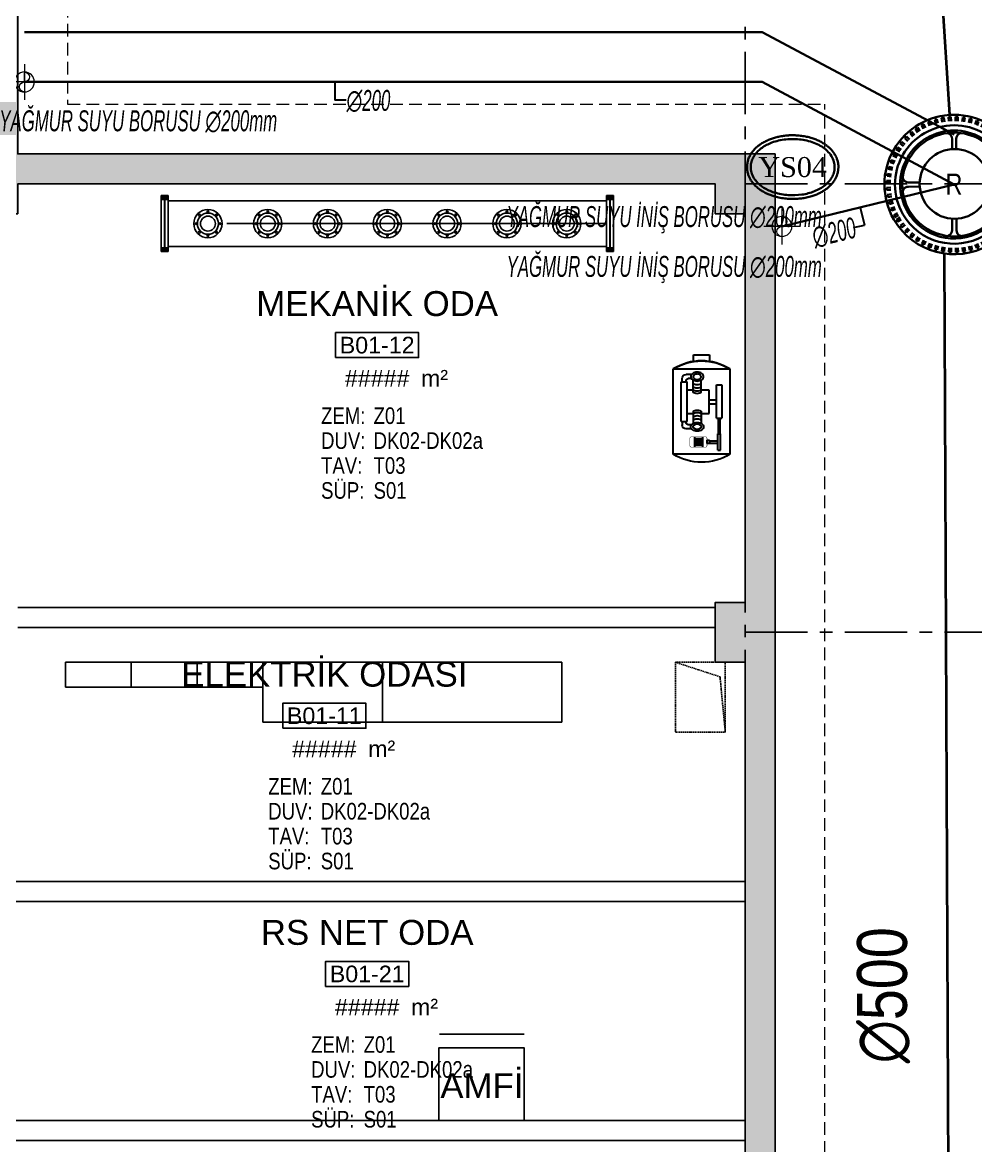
# Model space of a CAD drawing. Header units: millimetres. Extents: x -379292 to 1221486, y 92049 to 447512.
# Drawn here: x 187296 to 196859, y 235469 to 246739 of the extents above; entities that cross this region are included whole.
import ezdxf
from ezdxf.enums import TextEntityAlignment as Align
from ezdxf.lldxf.tags import DXFTag

# ---------------------------------------------------------------- set-up
doc = ezdxf.new("R2010")
doc.units = ezdxf.units.MM
for name, pattern in [('CENTER', [2, 1.25, -0.25, 0.25, -0.25]), ('DASHDOT', [25.4, 12.7, -6.35, 0, -6.35]), ('HIDDEN', [9.525, 6.35, -3.175])]:
    doc.linetypes.add(name, pattern=pattern)
for name, color, linetype, lineweight in [('-M-FIRE EQUIPMENT', 7, 'Continuous', 30), ('-M-YNGN-KOLLEKTÖR', 7, 'Continuous', 25), ('0-KRCN-SHT YAĞMURSUYUBORUSU-100', 3, 'PISSU_LINE50', 35), ('0-KRCN-SHT-KOLADI-YAZIYAĞMURSUYU', 4, 'Continuous', 35), ('0-KRCN-SHT-PİSSU-BORU', 220, 'PISSU_LINE50', 40), ('0-KRCN-SHT-ROGAR', 151, 'Continuous', 35), ('0-KRCN-SHT-YAZI-ÇAP-PİSSU', 41, 'Continuous', 30), ('06_FORMWORK HIDDEN', 252, 'HIDDEN2', 0), ('XREF$0$05_RAIN PIPE', 3, 'Continuous', 9)]:
    doc.layers.add(name, color=color, linetype=linetype, lineweight=lineweight)
for name, color, linetype in [('-M-PIPE EQUIPMENT', 14, 'Continuous'), ('05_AXIS', 211, 'CENTER'), ('05_HATCH CONCRETE', 141, 'Continuous'), ('05_HATCH SOLID-1', 252, 'Continuous'), ('05_HATCH SOLID-2', 253, 'Continuous'), ('05_HOLE MC', 150, 'Continuous'), ('05_MATERIAL TEXT', 112, 'Continuous'), ('05_ROOM M2', 161, 'Continuous'), ('05_ROOM NAME', 153, 'Continuous'), ('05_ROOM NUMBER', 152, 'Continuous'), ('05_WALL', 3, 'Continuous'), ('08_LIGHTING LINE', 4, 'Continuous'), ('08_PANEL', 4, 'Continuous'), ('08_POWER SYSTEM', 4, 'Continuous'), ('08_TEXT-2.5', 3, 'Continuous'), ('flans015', 14, 'Continuous')]:
    doc.layers.add(name, color=color, linetype=linetype)
doc.styles.add('DIM', font='arial.ttf')
doc.styles.add('MUF', font='isocpeur.ttf')
doc.styles.add('TROMANT', font='arial.ttf', dxfattribs={"width": 0.8})
doc.styles.add('YAZI', font='times.ttf')
doc.styles.add('YAZI-2', font='arial.ttf', dxfattribs={"height": 2})
doc.styles.add('YAZI-2.5', font='arial.ttf', dxfattribs={"height": 2.5})
doc.styles.add('YAZI-3', font='arial.ttf', dxfattribs={"height": 3})
doc.styles.add('ÇAP-2', font='ARIALNBI.TTF')
tags = doc.linetypes.add('HIDDEN2', pattern=[0.1875, 0.125, -0.0625]).pattern_tags.tags
tags[6:7] = [DXFTag(74, 4), DXFTag(75, 0), DXFTag(340, '0'), DXFTag(46, 0.0), DXFTag(50, 0.0), DXFTag(44, 0.0), DXFTag(45, 0.0)]
tags[4:5] = [DXFTag(74, 4), DXFTag(75, 0), DXFTag(340, '0'), DXFTag(46, 0.0), DXFTag(50, 0.0), DXFTag(44, 0.0), DXFTag(45, 0.0)]
doc.linetypes.add('PISSU_LINE50', pattern='A,50,-10,["C",MUF,S=10,R=0,X=1,Y=-5],0', length=60)

# ---------------------------------------------------------------- blocks, each defined once
blk = doc.blocks.new('202_Aks')
at = {"layer": '05_AXIS', "ltscale": 500}
for p, q in [((137900, -182300), (137900, 5000)), ((137900, -33000), (142900, -33000)), ((137900, -37500), (142900, -37500))]:
    blk.add_line(p, q, dxfattribs=at)
blk = doc.blocks.new('başlık')
at = {"layer": '05_MATERIAL TEXT', "style": 'DIM', "width": 0.8}
for s, p in [('ZEM:', (0, 50)), ('DUV:', (0, -100)), ('TAV:', (0, -250)), ('SÜP:', (0, -400))]:
    blk.add_text(s, height=100, dxfattribs=at).set_placement(p, align=Align.MIDDLE_LEFT)
blk = doc.blocks.new('MAHAL')
at = {"layer": '05_ROOM NUMBER'}
blk.add_lwpolyline([(-5.46, -10.75), (4.54, -10.75), (4.54, -7.75), (-5.46, -7.75)], close=True, dxfattribs=at)
at = {"layer": '05_HATCH SOLID-1', "xscale": 0.02, "yscale": 0.02, "zscale": 0.02}
blk.add_blockref('başlık', (-7.21, -18.75), dxfattribs=at)
at = {"layer": '05_MATERIAL TEXT', "style": 'DIM', "width": 0.8}
for tag, p in [('ZEMİN', (-0.89, -17.75)), ('DUVAR', (-0.89, -20.75)), ('TAVAN', (-0.89, -23.75)), ('SÜPÜRGELİK', (-0.89, -26.75))]:
    blk.add_attdef(tag, text='', height=2, dxfattribs=at).set_placement(p, align=Align.MIDDLE_LEFT)
at = {"layer": '05_ROOM M2', "insert": (6.45, -13.24), "char_height": 2, "attachment_point": 5, "style": 'YAZI-2'}
blk.add_mtext_dynamic_manual_height_columns('m²', width=6.9387, gutter_width=625, heights=[0], dxfattribs=at)
at = {"layer": '05_ROOM M2', "style": 'YAZI-2'}
blk.add_attdef('MAHALM2', text='', height=2, dxfattribs=at).set_placement((-0.46, -13.25), align=Align.MIDDLE_CENTER)
at = {"layer": '05_ROOM NAME', "style": 'YAZI-3'}
for tag, p in [('INGMAHALADI', (-0.46, 0.75)), ('TURMAHALADI', (-0.46, -4.25))]:
    blk.add_attdef(tag, text='', height=3, dxfattribs=at).set_placement(p, align=Align.MIDDLE_CENTER)
at = {"layer": '05_ROOM NUMBER', "style": 'YAZI-2'}
blk.add_attdef('MAHALNO', text='', height=2, dxfattribs=at).set_placement((-0.46, -9.25), align=Align.MIDDLE_CENTER)
blk = doc.blocks.new('A$C44F8638E')
at = {"color": 0, "linetype": 'ByBlock'}
for p, q in [((2.2, 99.8), (-14.5, 99.8)), ((-14.5, 99.8), (-14.5, 93)), ((2.2, 93), (2.2, 99.8)), ((23, 85.3), (-35.4, 85.3)), ((-35.4, 85.3), (-35.4, -2.7)), ((23, -2.7), (23, 85.3)), ((-35.4, -2.7), (23, -2.7))]:
    blk.add_line(p, q, dxfattribs=at)
at = {"color": 14, "linetype": 'ByBlock'}
for p, q in [((-5.9, 61.1), (-5.9, 73.8)), ((2.5, 61.1), (2.5, 73.8)), ((4.1, 79.5), (9.8, 79.5)), ((4.1, 75.3), (7.7, 75.3)), ((8.7, 31.2), (8.7, 72.1)), ((15, 72.1), (8.7, 72.1)), ((9.8, 72.1), (9.8, 73.2)), ((13.9, 72.1), (13.9, 75.3)), ((15, 31.2), (15, 72.1)), ((-27, 68.8), (-27, 34.4)), ((-21.7, 68.8), (-27, 68.8)), ((-21.7, 34.4), (-21.7, 68.8)), ((-13.9, 63.5), (-5.9, 63.5)), ((-13.9, 39.4), (-13.9, 63.5)), ((2.5, 63.5), (8.7, 63.5)), ((-13.9, 53.5), (-21.7, 53.5)), ((-13.9, 49.4), (-21.7, 49.4)), ((-5.9, 39.4), (-13.9, 39.4)), ((-5.9, 41.8), (-5.9, 29.1)), ((2.5, 41.8), (2.5, 29.1)), ((8.7, 39.4), (2.5, 39.4)), ((-21.7, 34.4), (-27, 34.4)), ((-25.2, 18.3), (-25.2, 34.4)), ((-23.5, 18.3), (-23.5, 34.4)), ((4.1, 27.6), (7.7, 27.6)), ((4.1, 23.4), (9.8, 23.4)), ((15, 31.2), (8.7, 31.2)), ((9.8, 29.7), (9.8, 31.2)), ((13.9, 30.8), (13.9, 27.6)), ((-25.6, 1.4), (-25.6, 18.3)), ((-23.1, 18.3), (-25.6, 18.3)), ((-23.1, 1.4), (-23.1, 18.3)), ((-7.2, 15.3), (-7.2, 4.5)), ((-6, 13.1), (0.2, 13.1)), ((1.3, 15.2), (1.3, 4.6)), ((-23.1, 1.4), (-25.6, 1.4)), ((-14.3, 10.9), (-23.1, 10.9)), ((-14.3, 8.8), (-23.1, 8.8)), ((-14.3, 11.6), (-14.3, 8.2)), ((-11.9, 11.6), (-14.3, 11.6)), ((-14.3, 8.2), (-11.9, 8.2)), ((-11.9, 8.2), (-11.9, 11.6)), ((-7.2, 11.5), (1.3, 11.5)), ((1.3, 8.1), (-7.2, 8.1)), ((-6, 9.8), (0.2, 9.8)), ((-6, 6.4), (0.2, 6.4))]:
    blk.add_line(p, q, dxfattribs=at)
at = {"color": 0, "linetype": 'ByBlock'}
for points in [[(-35.4, 85.3, -0.285714), (23, 85.3)], [(-35.4, -2.7, 0.285714), (23, -2.7)]]:
    blk.add_lwpolyline(points, format="xyb", dxfattribs=at)
at = {"color": 14, "linetype": 'ByBlock'}
for points in [[(-1.7, 82, -0.070165), (0.9, 81.6, -0.081929), (3, 80.6, -0.106899), (4.4, 79, -0.135223), (4.9, 77.4, -0.135223), (4.4, 75.7, -0.106899), (3, 74.1, -0.081929), (0.9, 73.2, -0.070165), (-1.7, 72.8, -0.070165), (-4.3, 73.2, -0.081929), (-6.4, 74.1, -0.106899), (-7.9, 75.7, -0.135223), (-8.3, 77.4, -0.135223), (-7.9, 79, -0.106899), (-6.4, 80.6, -0.081929), (-4.3, 81.6, -0.070165)], [(-1.6, 80.1, -0.070165), (0, 79.8, -0.081929), (1.3, 79.2, -0.106899), (2.2, 78.2, -0.135223), (2.5, 77.2, -0.135223), (2.2, 76.2, -0.106899), (1.3, 75.2, -0.081929), (0, 74.6, -0.070165), (-1.6, 74.4, -0.070165), (-3.3, 74.6, -0.081929), (-4.5, 75.2, -0.106899), (-5.5, 76.2, -0.135223), (-5.7, 77.2, -0.135223), (-5.5, 78.2, -0.106899), (-4.5, 79.2, -0.081929), (-3.3, 79.8, -0.070165)], [(-1.7, 20.9, 0.070165), (0.9, 21.3, 0.081929), (3, 22.3, 0.106899), (4.4, 23.8, 0.135223), (4.9, 25.5, 0.135223), (4.4, 27.2, 0.106899), (3, 28.7, 0.081929), (0.9, 29.7, 0.070165), (-1.7, 30.1, 0.070165), (-4.3, 29.7, 0.081929), (-6.4, 28.7, 0.106899), (-7.9, 27.2, 0.135223), (-8.3, 25.5, 0.135223), (-7.9, 23.8, 0.106899), (-6.4, 22.3, 0.081929), (-4.3, 21.3, 0.070165)], [(-1.6, 22.8, 0.070165), (0, 23, 0.081929), (1.3, 23.7, 0.106899), (2.2, 24.6, 0.135223), (2.5, 25.7, 0.135223), (2.2, 26.7, 0.106899), (1.3, 27.7, 0.081929), (0, 28.3, 0.070165), (-1.6, 28.5, 0.070165), (-3.3, 28.3, 0.081929), (-4.5, 27.7, 0.106899), (-5.5, 26.7, 0.135223), (-5.7, 25.7, 0.135223), (-5.5, 24.6, 0.106899), (-4.5, 23.7, 0.081929), (-3.3, 23, 0.070165)]]:
    blk.add_lwpolyline(points, format="xyb", close=True, dxfattribs=at)
for points in [[(2.5, 70.1, -0.060594), (0.9, 69.5, -0.070165), (-1.7, 69.1, -0.070165), (-4.3, 69.5, -0.060594), (-5.9, 70.1)], [(2.5, 66.8, -0.060594), (0.9, 66.2, -0.070165), (-1.7, 65.8, -0.070165), (-4.3, 66.2, -0.060594), (-5.9, 66.8)], [(2.5, 63.6, -0.060594), (0.9, 63, -0.070165), (-1.7, 62.6, -0.070165), (-4.3, 63, -0.060594), (-5.9, 63.6)], [(2.5, 61.2, -0.060594), (0.9, 60.5, -0.070165), (-1.7, 60.1, -0.070165), (-4.3, 60.5, -0.060594), (-5.9, 61.2)], [(2.5, 41.7, 0.060594), (0.9, 42.4, 0.070165), (-1.7, 42.8, 0.070165), (-4.3, 42.4, 0.060594), (-5.9, 41.7)], [(2.5, 39.3, 0.060594), (0.9, 39.9, 0.070165), (-1.7, 40.3, 0.070165), (-4.3, 39.9, 0.060594), (-5.9, 39.3)], [(2.5, 36, 0.060594), (0.9, 36.7, 0.070165), (-1.7, 37.1, 0.070165), (-4.3, 36.7, 0.060594), (-5.9, 36)], [(2.5, 32.7, 0.060594), (0.9, 33.4, 0.070165), (-1.7, 33.8, 0.070165), (-4.3, 33.4, 0.060594), (-5.9, 32.7)]]:
    blk.add_lwpolyline(points, format="xyb", dxfattribs=at)
at = {"color": 14, "linetype": 'ByBlock', "const_width": 0.446}
blk.add_lwpolyline([(4.2, 15.2), (-10.1, 15.2, 0.414214), (-11.8, 13.4), (-11.8, 6.3, 0.414214), (-10.1, 4.5), (4.2, 4.5, 0.414214), (6, 6.3), (6, 13.4, 0.414214)], format="xyb", close=True, dxfattribs=at)
at = {"color": 0, "linetype": 'ByBlock'}
blk.add_arc((-6.2, 38.4), 55.2, 58.1092, 121.8908, dxfattribs=at)
at = {"color": 14, "linetype": 'ByBlock'}
for centre, radius, start, end in [((7.7, 73.2), 2.08, 0, 90), ((9.8, 75.3), 4.17, 0, 90), ((7.7, 29.7), 2.08, 270, 0), ((9.8, 27.6), 4.17, 270, 0)]:
    blk.add_arc(centre, radius, start, end, dxfattribs=at)
blk = doc.blocks.new('FU150')
at = {"color": 0, "linetype": 'ByBlock'}
for centre, radius in [((0, 0), 142), ((0, 120), 9), ((-120, 0), 9), ((0, 0), 106), ((-85, 85), 9), ((0, 0), 75), ((85, 85), 9), ((120, 0), 9), ((-85, -85), 9), ((0, -120), 9), ((85, -85), 9)]:
    blk.add_circle(centre, radius, dxfattribs=at)
blk = doc.blocks.new('FY300')
at = {"color": 0, "linetype": 'ByBlock'}
for p, q in [((-281, 32), (281, 32)), ((-281, 0), (-281, 32)), ((-281, 0), (281, 0)), ((-269, 32), (-269, 0)), ((-256, 36), (-256, -4)), ((-243, 32), (-243, 0)), ((-236, 34), (-238, 32)), ((-236, 34), (236, 34)), ((236, 34), (238, 32)), ((243, 32), (243, 0)), ((256, 36), (256, -4)), ((269, 32), (269, 0)), ((281, 0), (281, 32))]:
    blk.add_line(p, q, dxfattribs=at)
blk = doc.blocks.new('A$C68E50811')
at = {"layer": '-M-PIPE EQUIPMENT', "color": 7, "ltscale": 0.5}
for p, q in [((0.3, -23.2), (0.3, 416.8)), ((45.9, -23.2), (45.9, 416.8))]:
    blk.add_line(p, q, dxfattribs=at)
at = {"layer": '-M-PIPE EQUIPMENT', "color": 14, "linetype": 'DASHDOT', "ltscale": 30}
blk.add_line((23.1, -23.2), (23.1, 416.8), dxfattribs=at)
at = {"layer": '-M-PIPE EQUIPMENT', "ltscale": 0.2, "xscale": -0.1000000000003638, "yscale": 0.1000000000003638, "zscale": 0.1000000000003638}
for p, rotation in [((23.1, 423.6), 180), ((23.1, -23.2), 179.9999999999999)]:
    blk.add_blockref('FY300', p, dxfattribs=dict(at, rotation=rotation))
at = {"layer": '-M-PIPE EQUIPMENT', "ltscale": 0.2, "xscale": 0.1000000000003638, "yscale": 0.1000000000003638, "zscale": 0.1000000000003638}
for p in [(23.1, 416.8), (23.1, -30)]:
    blk.add_blockref('FY300', p, dxfattribs=at)
at = {"layer": 'flans015', "ltscale": 0.2, "xscale": 0.1, "yscale": 0.1, "zscale": 0.1}
for p in [(23.1, 376.8), (23.1, 316.8), (23.1, 256.8), (23.1, 196.8), (23.1, 136.8), (23.1, 76.8), (23.1, 16.8)]:
    blk.add_blockref('FU150', p, dxfattribs=at)
blk = doc.blocks.new('A$C1ee08a0c')
at = {"layer": '08_LIGHTING LINE'}
blk.add_lwpolyline([(-277.3, -670), (-191.9, -670), (-191.9, -596.8), (-277.3, -596.8)], close=True, dxfattribs=at)
at = {"layer": '08_PANEL'}
blk.add_line((-191.9, -583.4), (-276.9, -583.4), dxfattribs=at)
at = {"layer": '08_TEXT-2.5', "style": 'YAZI-2.5'}
blk.add_text('AMFİ', height=25, dxfattribs=at).set_placement((-234.2, -634.9), align=Align.MIDDLE_CENTER)
blk = doc.blocks.new('OtoParkBodrumKatMimari')
at = {"layer": '05_HATCH CONCRETE'}
h = blk.add_hatch(dxfattribs=at)
h.set_pattern_fill('ANSI33', color=8, scale=15, angle=180, style=0)
h.set_pattern_definition([(225, (905000, -3e-07), (67.351921, -67.351921), []), (225, (904932.65, -3e-07), (67.351921, -67.351921), [47.625, -23.8125])])
h.paths.add_polyline_path([(96200, 177300), (96200, 177000), (96800, 177000), (96800, 177300), (104600, 177300), (104600, 177000), (105200, 177000), (105200, 177300), (113000, 177300), (113000, 177000), (113600, 177000), (113600, 177300), (121400, 177300), (121400, 177000), (122000, 177000), (122000, 177300), (127400, 177300), (127400, 177000), (128000, 177000), (128000, 177300), (135000, 177300), (135000, 177000), (135300, 177000), (135300, 172100), (135000, 172100), (135000, 171500), (135300, 171500), (135300, 164100), (135000, 164100), (135000, 163500), (135300, 163500), (135300, 156100), (135000, 156100), (135000, 155500), (135300, 155500), (135300, 148100), (135000, 148100), (135000, 147500), (135300, 147500), (135300, 144600), (135000, 144600), (135000, 144000), (135600, 144000), (135600, 144300), (142600, 144300), (142600, 144000), (142900, 144000), (142900, 140100), (142600, 140100), (142600, 139500), (142900, 139500), (142900, 132100), (142600, 132100), (142600, 131500), (142900, 131500), (142900, 127950), (142600, 127950), (142600, 127350), (142900, 127350), (142900, 124300), (142600, 124300), (142600, 123300), (142900, 123300), (142900, 113800), (142600, 113800), (142600, 112800), (142700, 112800), (142700, 100050), (135550, 100050), (135550, 108100), (135050, 108100), (135050, 83500), (135550, 83500), (135550, 99800), (142700, 99800), (142700, 78800), (142600, 78800), (142600, 77800), (142900, 77800), (142900, 68100), (142600, 68100), (142600, 67500), (143200, 67500), (143200, 144600), (135600, 144600), (135600, 177600), (71000, 177600), (71000, 177000), (71600, 177000), (71600, 177300), (79400, 177300), (79400, 177000), (80000, 177000), (80000, 177300), (87800, 177300), (87800, 177000), (88400, 177000), (88400, 177300)])
at = {"color": 5}
for points in [[(135300, 155500), (135300, 148100), (135000, 148100), (135000, 147500), (135300, 147500), (135300, 144600), (135000, 144600), (135000, 144000), (135600, 144000), (135600, 144300), (142600, 144300), (142600, 144000), (142900, 144000), (142900, 140100), (142600, 140100), (142600, 139500), (142900, 139500), (142900, 132100)], [(143200, 67500), (143200, 144600), (135600, 144600), (135600, 177600), (71000, 177600)]]:
    blk.add_lwpolyline(points, dxfattribs=at)
at = {"layer": '05_HATCH SOLID-2', "color": 251, "ltscale": 25}
blk.add_lwpolyline([(150500, -8770), (150500, 187430), (4700, 187430), (4700, 177600), (135600, 177600), (135600, 144600), (143200, 144600), (143200, 59700), (90240, -300), (70300, -300), (63119, 5881)], dxfattribs=at)
at = {"layer": '05_HOLE MC', "linetype": 'HIDDEN', "ltscale": 2}
blk.add_lwpolyline([(142200, 139499), (142200, 138799), (142700, 138799), (142700, 139499)], close=True, dxfattribs=at)
blk.add_lwpolyline([(142200, 139499), (142647, 139354), (142700, 138799)], dxfattribs=at)
at = {"layer": '05_WALL', "color": 8, "flags": 128}
for points in [[(142600, 140050), (135600, 140050)], [(142600, 139850), (135600, 139850)], [(142900, 137300), (135550, 137300), (135550, 139500), (135350, 139500), (135350, 134700), (142900, 134700)], [(142900, 134900), (135550, 134900), (135550, 137100), (142900, 137100)]]:
    blk.add_lwpolyline(points, dxfattribs=at)
at = {"layer": '06_FORMWORK HIDDEN', "linetype": 'HIDDEN', "ltscale": 20}
for p, q in [((136100, 178100), (136100, 145100)), ((136100, 145100), (143700, 145100)), ((143700, 59511), (143700, 145100))]:
    blk.add_line(p, q, dxfattribs=at)
at = {"layer": '08_POWER SYSTEM', "ltscale": 25}
for points in [[(138060, 139250), (136080, 139250), (136080, 139500), (141060, 139500)], [(136740, 139250), (136740, 139500)], [(137400, 139250), (137400, 139500)], [(138060, 139500), (138060, 138900), (141060, 138900)], [(139260, 139500), (139260, 138900)], [(141060, 138900), (141060, 139500)]]:
    blk.add_lwpolyline(points, dxfattribs=at)
at = {"layer": '-M-FIRE EQUIPMENT', "ltscale": 0.5, "xscale": -9.720000000670547, "yscale": 9.720000000670547, "zscale": 9.72}
blk.add_blockref('A$C44F8638E', (142402, 141614, 0), dxfattribs=at)
at = {"layer": '-M-YNGN-KOLLEKTÖR', "xscale": -10, "yscale": 10, "zscale": 10, "rotation": 89.9999999999999}
blk.add_blockref('A$C68E50811', (141277, 144132), dxfattribs=at)
at = {"ltscale": 25, "xscale": 10, "yscale": 10, "zscale": 10}
blk.add_blockref('A$C1ee08a0c', (142600, 141600), dxfattribs=at)
at = {"layer": '05_AXIS'}
blk.add_blockref('202_Aks', (5000, 177300), dxfattribs=at)
at = {"layer": '05_ROOM NUMBER'}
ref = blk.add_blockref('MAHAL', (139245, 143453), dxfattribs=dict(at, xscale=83.33333333333333, yscale=83.33333333333333, zscale=83.33333333333333))
ref.add_attrib('TURMAHALADI', 'MEKANİK ODA', dxfattribs={"layer": '05_ROOM NAME', "height": 250, "style": 'YAZI-3'}).set_placement((139207, 143099), align=Align.MIDDLE_CENTER)
ref.add_attrib('MAHALNO', 'B01-12', dxfattribs={"height": 166.7, "style": 'YAZI-2'}).set_placement((139207, 142682), align=Align.MIDDLE_CENTER)
ref.add_attrib('MAHALM2', '#####', dxfattribs={"layer": '05_ROOM M2', "height": 166.7, "style": 'YAZI-2'}).set_placement((139207, 142349), align=Align.MIDDLE_CENTER)
ref.add_attrib('ZEMİN', 'Z01', dxfattribs={"layer": '05_MATERIAL TEXT', "height": 166.7, "style": 'DIM', "width": 0.8}).set_placement((139171, 141974), align=Align.MIDDLE_LEFT)
ref.add_attrib('DUVAR', 'DK02-DK02a', dxfattribs={"layer": '05_MATERIAL TEXT', "height": 166.7, "style": 'DIM', "width": 0.8}).set_placement((139171, 141724), align=Align.MIDDLE_LEFT)
ref.add_attrib('TAVAN', 'T03', dxfattribs={"layer": '05_MATERIAL TEXT', "height": 166.7, "style": 'DIM', "width": 0.8}).set_placement((139171, 141474), align=Align.MIDDLE_LEFT)
ref.add_attrib('SÜPÜRGELİK', 'S01', dxfattribs={"layer": '05_MATERIAL TEXT', "height": 166.7, "style": 'DIM', "width": 0.8}).set_placement((139171, 141224), align=Align.MIDDLE_LEFT)
ref = blk.add_blockref('MAHAL', (138715, 139734), dxfattribs=dict(at, xscale=83.33333333333333, yscale=83.33333333333333, zscale=83.33333333333333))
ref.add_attrib('TURMAHALADI', 'ELEKTRİK ODASI', dxfattribs={"layer": '05_ROOM NAME', "height": 250, "style": 'YAZI-3'}).set_placement((138677, 139380), align=Align.MIDDLE_CENTER)
ref.add_attrib('MAHALNO', 'B01-11', dxfattribs={"height": 166.7, "style": 'YAZI-2'}).set_placement((138677, 138963), align=Align.MIDDLE_CENTER)
ref.add_attrib('MAHALM2', '#####', dxfattribs={"layer": '05_ROOM M2', "height": 166.7, "style": 'YAZI-2'}).set_placement((138677, 138630), align=Align.MIDDLE_CENTER)
ref.add_attrib('ZEMİN', 'Z01', dxfattribs={"layer": '05_MATERIAL TEXT', "height": 166.7, "style": 'DIM', "width": 0.8}).set_placement((138641, 138255), align=Align.MIDDLE_LEFT)
ref.add_attrib('DUVAR', 'DK02-DK02a', dxfattribs={"layer": '05_MATERIAL TEXT', "height": 166.7, "style": 'DIM', "width": 0.8}).set_placement((138641, 138005), align=Align.MIDDLE_LEFT)
ref.add_attrib('TAVAN', 'T03', dxfattribs={"layer": '05_MATERIAL TEXT', "height": 166.7, "style": 'DIM', "width": 0.8}).set_placement((138641, 137755), align=Align.MIDDLE_LEFT)
ref.add_attrib('SÜPÜRGELİK', 'S01', dxfattribs={"layer": '05_MATERIAL TEXT', "height": 166.7, "style": 'DIM', "width": 0.8}).set_placement((138641, 137505), align=Align.MIDDLE_LEFT)
ref = blk.add_blockref('MAHAL', (139145, 137143), dxfattribs=dict(at, xscale=83.33333333333333, yscale=83.33333333333333, zscale=83.33333333333333))
ref.add_attrib('TURMAHALADI', 'RS NET ODA', dxfattribs={"layer": '05_ROOM NAME', "height": 250, "style": 'YAZI-3'}).set_placement((139107, 136789), align=Align.MIDDLE_CENTER)
ref.add_attrib('MAHALNO', 'B01-21', dxfattribs={"height": 166.7, "style": 'YAZI-2'}).set_placement((139107, 136372), align=Align.MIDDLE_CENTER)
ref.add_attrib('MAHALM2', '#####', dxfattribs={"layer": '05_ROOM M2', "height": 166.7, "style": 'YAZI-2'}).set_placement((139107, 136039), align=Align.MIDDLE_CENTER)
ref.add_attrib('ZEMİN', 'Z01', dxfattribs={"layer": '05_MATERIAL TEXT', "height": 166.7, "style": 'DIM', "width": 0.8}).set_placement((139071, 135664), align=Align.MIDDLE_LEFT)
ref.add_attrib('DUVAR', 'DK02-DK02a', dxfattribs={"layer": '05_MATERIAL TEXT', "height": 166.7, "style": 'DIM', "width": 0.8}).set_placement((139071, 135414), align=Align.MIDDLE_LEFT)
ref.add_attrib('TAVAN', 'T03', dxfattribs={"layer": '05_MATERIAL TEXT', "height": 166.7, "style": 'DIM', "width": 0.8}).set_placement((139071, 135164), align=Align.MIDDLE_LEFT)
ref.add_attrib('SÜPÜRGELİK', 'S01', dxfattribs={"layer": '05_MATERIAL TEXT', "height": 166.7, "style": 'DIM', "width": 0.8}).set_placement((139071, 134914), align=Align.MIDDLE_LEFT)
blk = doc.blocks.new('G$CD316F46C')
at = {"layer": '0-KRCN-SHT-ROGAR'}
for p, q in [((-7.07, 45.41), (-7.52, 48.38)), ((-3.88, 45.78), (-4.12, 48.78)), ((-2.33, 45.87), (-2.47, 48.88)), ((0.88, 45.91), (0.96, 48.92)), ((2.43, 45.84), (2.6, 48.85)), ((5.63, 45.54), (6.02, 48.53)), ((-26.06, 37.89), (-27.77, 40.37)), ((-24.77, 38.74), (-26.4, 41.28)), ((-22, 40.38), (-23.44, 43.03)), ((-20.63, 41.1), (-21.98, 43.79)), ((-17.71, 42.44), (-18.87, 45.22)), ((-16.27, 43), (-17.33, 45.82)), ((-13.22, 44.03), (-14.08, 46.92)), ((-11.74, 44.45), (-12.5, 47.36)), ((-8.6, 45.15), (-9.15, 48.11)), ((7.16, 45.31), (7.65, 48.28)), ((10.31, 44.68), (11.01, 47.61)), ((11.81, 44.29), (12.61, 47.2)), ((14.88, 43.33), (15.88, 46.17)), ((16.33, 42.79), (17.42, 45.6)), ((19.28, 41.52), (20.57, 44.24)), ((20.66, 40.83), (22.05, 43.5)), ((23.46, 39.25), (25.03, 41.82)), ((24.77, 38.42), (26.43, 40.94)), ((-33.28, 31.7), (-35.47, 33.77)), ((-32.2, 32.81), (-34.32, 34.95)), ((-29.83, 34.99), (-31.79, 37.27)), ((-28.64, 35.97), (-30.52, 38.32)), ((27.39, 36.56), (29.22, 38.95)), ((28.6, 35.6), (30.51, 37.93)), ((31.01, 33.47), (33.09, 35.66)), ((32.12, 32.39), (34.26, 34.5)), ((-39.06, 24.15), (-41.63, 25.72)), ((-38.23, 25.46), (-40.75, 27.11)), ((-36.37, 28.08), (-38.76, 29.91)), ((-35.41, 29.29), (-37.74, 31.2)), ((34.3, 30.02), (36.58, 31.98)), ((35.28, 28.83), (37.63, 30.71)), ((37.2, 26.25), (39.68, 27.96)), ((38.05, 24.96), (40.59, 26.58)), ((-42.77, 16.59), (-45.58, 17.66)), ((-42.19, 18.03), (-44.97, 19.19)), ((-40.85, 20.95), (-43.53, 22.31)), ((-40.13, 22.32), (-42.77, 23.76)), ((39.69, 22.19), (42.34, 23.63)), ((40.41, 20.82), (43.1, 22.17)), ((41.75, 17.9), (44.53, 19.05)), ((42.32, 16.46), (45.13, 17.52)), ((-44.93, 8.92), (-47.89, 9.49)), ((-44.22, 12.06), (-47.13, 12.83)), ((-43.8, 13.55), (-46.69, 14.42)), ((43.34, 13.41), (46.23, 14.27)), ((43.76, 11.92), (46.67, 12.68)), ((44.46, 8.78), (47.42, 9.34)), ((-45.68, 2.66), (-48.69, 2.81)), ((-45.58, 4.21), (-48.58, 4.46)), ((-45.2, 7.4), (-48.17, 7.86)), ((44.72, 7.26), (47.69, 7.71)), ((45.09, 4.07), (48.09, 4.31)), ((45.18, 2.52), (48.19, 2.66)), ((-45.72, -0.55), (-48.73, -0.62)), ((-45.66, -2.1), (-48.67, -2.26)), ((-45.37, -5.3), (-48.36, -5.68)), ((-45.15, -6.83), (-48.12, -7.31)), ((44.62, -6.97), (47.6, -7.46)), ((44.85, -5.44), (47.84, -5.83)), ((45.15, -2.24), (48.16, -2.42)), ((45.22, -0.69), (48.23, -0.77)), ((-44.52, -9.98), (-47.45, -10.68)), ((-44.14, -11.48), (-47.05, -12.27)), ((-43.19, -14.56), (-46.03, -15.55)), ((-42.66, -16.01), (-45.46, -17.09)), ((42.64, -14.69), (45.48, -15.69)), ((43.6, -11.62), (46.51, -12.42)), ((43.99, -10.12), (46.92, -10.82)), ((-41.39, -18.96), (-44.11, -20.25)), ((-40.7, -20.35), (-43.38, -21.72)), ((-39.13, -23.16), (-41.71, -24.72)), ((40.14, -20.47), (42.81, -21.86)), ((40.83, -19.09), (43.55, -20.38)), ((42.1, -16.14), (44.91, -17.23)), ((-38.31, -24.46), (-40.83, -26.11)), ((-36.46, -27.09), (-38.85, -28.91)), ((-35.5, -28.3), (-37.83, -30.21)), ((-33.38, -30.72), (-35.57, -32.79)), ((-32.3, -31.83), (-34.42, -33.97)), ((32.02, -31.61), (34.16, -33.73)), ((34.2, -29.25), (36.49, -31.22)), ((35.19, -28.06), (37.54, -29.95)), ((37.12, -25.49), (39.59, -27.2)), ((37.98, -24.2), (40.51, -25.83)), ((-29.94, -34.02), (-31.91, -36.3)), ((-28.75, -35.01), (-30.64, -37.35)), ((-26.18, -36.93), (-27.89, -39.41)), ((-24.89, -37.79), (-26.52, -40.32)), ((-22.13, -39.44), (-23.58, -42.08)), ((-20.76, -40.16), (-22.12, -42.84)), ((20.54, -40.02), (21.91, -42.69)), ((23.34, -38.45), (24.91, -41.02)), ((24.65, -37.62), (26.3, -40.14)), ((27.28, -35.77), (29.1, -38.16)), ((28.49, -34.81), (30.4, -37.14)), ((30.91, -32.69), (32.98, -34.88)), ((-17.84, -41.5), (-19, -44.28)), ((-16.4, -42.08), (-17.47, -44.89)), ((-13.36, -43.11), (-14.23, -46)), ((-11.87, -43.53), (-12.64, -46.45)), ((-8.74, -44.24), (-9.3, -47.2)), ((-7.21, -44.51), (-7.67, -47.48)), ((-4.02, -44.89), (-4.27, -47.89)), ((-2.48, -44.99), (-2.62, -48)), ((0.74, -45.03), (0.81, -48.04)), ((2.28, -44.97), (2.45, -47.98)), ((5.49, -44.68), (5.87, -47.67)), ((7.02, -44.46), (7.5, -47.43)), ((10.17, -43.83), (10.86, -46.76)), ((11.67, -43.45), (12.46, -46.36)), ((14.74, -42.5), (15.74, -45.34)), ((16.19, -41.97), (17.28, -44.77)), ((19.15, -40.7), (20.43, -43.42))]:
    blk.add_line(p, q, dxfattribs=at)
at = {"layer": '0-KRCN-SHT-ROGAR', "color": 120}
for p, q in [((-1.71, 24.94), (-1.7, 33.06)), ((1.36, 24.96), (1.38, 33.05)), ((-24.92, 1.98), (-32.87, 1.99)), ((24.93, 1.9), (32.37, 1.89)), ((-24.98, -1.1), (-32.87, -1.09)), ((24.97, -1.18), (32.37, -1.19)), ((-1.79, -24.94), (-1.8, -32.18)), ((1.28, -24.97), (1.27, -32.18))]:
    blk.add_line(p, q, dxfattribs=at)
blk.add_circle((0, 0), 25, dxfattribs=at)
at = {"layer": '0-KRCN-SHT-ROGAR'}
for radius, start, end in [(50, 329.911, 149.911), (48.49, 98.62647, 100.57344), (48.49, 92.62647, 94.57344), (48.49, 86.62647, 88.57344), (48.49, 80.62647, 82.57344), (42.47, 329.911, 149.911), (48.49, 122.62647, 124.57344), (48.49, 116.62647, 118.57344), (48.49, 110.62647, 112.57344), (48.49, 104.62647, 106.57344), (48.49, 74.62647, 76.57344), (48.49, 68.62647, 70.57344), (48.49, 62.62647, 64.57344), (48.49, 56.62647, 58.57344), (48.49, 134.62647, 136.57344), (48.49, 128.62647, 130.57344), (48.49, 50.62647, 52.57344), (48.49, 44.62647, 46.57344), (50, 149.911, 329.911), (48.49, 146.62647, 148.57344), (48.49, 140.62647, 142.57344), (48.49, 38.62647, 40.57344), (48.49, 32.62647, 34.57344), (48.49, 157.24856, 159.19553), (48.49, 151.24856, 153.19553), (42.47, 149.911, 329.911), (38.7, 149.911, 329.911), (37.2, 149.911, 329.911), (48.49, 26.62647, 28.57344), (48.49, 20.62647, 22.57344), (48.49, 169.24856, 171.19553), (48.49, 163.24856, 165.19553), (48.49, 14.62647, 16.57344), (48.49, 8.62647, 10.57344), (48.49, 175.24856, 177.19553), (48.49, 2.62647, 4.57344), (48.49, 181.24856, 183.19553), (48.49, 187.24856, 189.19553), (48.49, 350.62647, 352.57344), (48.49, 356.62647, 358.57344), (48.49, 193.24856, 195.19553), (48.49, 199.24856, 201.19553), (48.49, 338.62647, 340.57344), (48.49, 344.62647, 346.57344), (48.49, 205.24856, 207.19553), (48.49, 332.62647, 334.57344), (48.49, 211.24856, 213.19553), (48.49, 217.24856, 219.19553), (48.49, 319.24856, 321.19553), (48.49, 325.24856, 327.19553), (48.49, 223.24856, 225.19553), (48.49, 229.24856, 231.19553), (48.49, 235.24856, 237.19553), (48.49, 301.24856, 303.19553), (48.49, 307.24856, 309.19553), (48.49, 313.24856, 315.19553), (48.49, 241.24856, 243.19553), (48.49, 247.24856, 249.19553), (48.49, 253.24856, 255.19553), (48.49, 259.24856, 261.19553), (48.49, 265.24856, 267.19553), (48.49, 271.24856, 273.19553), (48.49, 277.24856, 279.19553), (48.49, 283.24856, 285.19553), (48.49, 289.24856, 291.19553), (48.49, 295.24856, 297.19553)]:
    blk.add_arc((-0.25, 0.44), radius, start, end, dxfattribs=at)
at = {"layer": '0-KRCN-SHT-ROGAR', "color": 120}
for centre, radius, start, end in [((-0.25, 0.44), 38.7, 329.911, 149.911), ((-0.25, 0.44), 37.2, 329.911, 149.911), ((-6.22, 33.07), 4.52, 359.911, 71.77083), ((5.89, 33.05), 4.52, 108.33272, 179.911), ((-32.86, 6.51), 4.52, 198.05117, 269.911), ((32.38, 6.4), 4.52, 269.911, 341.77083), ((-32.88, -5.6), 4.52, 89.911, 161.48928), ((32.36, -5.71), 4.52, 18.33272, 89.911), ((-6.32, -32.17), 4.52, 288.05117, 359.911), ((5.79, -32.19), 4.52, 179.911, 251.48928)]:
    blk.add_arc(centre, radius, start, end, dxfattribs=at)
blk = doc.blocks.new('XREF$0$YIB125')
at = {"layer": 'XREF$0$05_RAIN PIPE'}
for p, q in [((0, 112.5), (0, -112.5)), ((-112.5, 0), (112.5, 0)), ((0, 0), (0, 62.5))]:
    blk.add_line(p, q, dxfattribs=at)
blk.add_circle((0, 0), 62.5, dxfattribs=at)
for centre, start, end in [((0, 31.25), 90, 270), ((0, -31.25), 270, 90)]:
    blk.add_arc(centre, 31.25, start, end, dxfattribs=at)
blk = doc.blocks.new('G$CD1210CBB')
at = {"layer": 'XREF$0$05_RAIN PIPE', "xscale": -0.08000000000000002, "yscale": 0.08000000000000002, "zscale": 0.08000000000000002}
blk.add_blockref('XREF$0$YIB125', (-9, 0), dxfattribs=at)
blk = doc.blocks.new('A$Cbceac246')
at = {"layer": '0-KRCN-SHT YAĞMURSUYUBORUSU-100'}
for p, q in [((6536.8, 14552.3, 0), (7277.1, 14552.3, 0)), ((7277.1, 14552.3, 0), (7469.6, 14449.4)), ((6536.8, 14502.3, 0), (7277.1, 14502.3, 0)), ((7277.1, 14502.3, 0), (7469.6, 14399.4)), ((7296.8, 14357.3, 0), (7469.6, 14399.4))]:
    blk.add_line(p, q, dxfattribs=at)
at = {"layer": '0-KRCN-SHT-KOLADI-YAZIYAĞMURSUYU', "color": 2, "linetype": 'Continuous'}
for points, knots in [([(7261.8, 14416.8, 0), (7261.8, 14416.6, 0), (7261.8, 14415.8, 0), (7261.9, 14414.4, 0), (7262.1, 14412.9, 0), (7262.4, 14411.4, 0), (7262.8, 14410, 0), (7263.3, 14408.5, 0), (7263.9, 14407, 0), (7264.5, 14405.8, 0), (7265.1, 14404.7, 0), (7265.7, 14403.6, 0), (7266.6, 14402.3, 0), (7267.7, 14400.9, 0), (7268.8, 14399.6, 0), (7270, 14398.2, 0), (7271.4, 14397, 0), (7272.9, 14395.6, 0), (7274.6, 14394.4, 0), (7276.3, 14393.3, 0), (7278, 14392.2, 0), (7279.6, 14391.3, 0), (7281.4, 14390.4, 0), (7283.2, 14389.6, 0), (7285, 14388.9, 0), (7286.8, 14388.2, 0), (7288.7, 14387.6, 0), (7291, 14387, 0), (7293.6, 14386.3, 0), (7296.7, 14385.7, 0), (7299.7, 14385.3, 0), (7302.4, 14385.1, 0), (7305.2, 14384.9, 0), (7308, 14384.9, 0), (7311.1, 14384.9, 0), (7314.2, 14385.2, 0), (7316.6, 14385.5, 0), (7318.9, 14385.8, 0), (7321.3, 14386.2, 0), (7324.3, 14386.9, 0), (7326.8, 14387.7, 0), (7329, 14388.4, 0), (7330.9, 14389.1, 0), (7332.7, 14389.9, 0), (7334.5, 14390.7, 0), (7336.2, 14391.6, 0), (7337.9, 14392.6, 0), (7339.5, 14393.6, 0), (7341, 14394.7, 0), (7342.2, 14395.5, 0), (7343.4, 14396.5, 0), (7344.5, 14397.5, 0), (7345.9, 14398.9, 0), (7346.9, 14400.1, 0), (7347.9, 14401.2, 0), (7348.8, 14402.5, 0), (7349.8, 14404, 0), (7350.6, 14405.3, 0), (7351.3, 14406.7, 0), (7351.9, 14408.1, 0), (7352.5, 14409.9, 0), (7352.9, 14411.5, 0), (7353.2, 14413.2, 0), (7353.4, 14414.9, 0), (7353.5, 14416.6, 0), (7353.5, 14418, 0), (7353.4, 14419.4, 0), (7353.2, 14421, 0), (7352.8, 14422.8, 0), (7352.3, 14424.3, 0), (7351.8, 14425.8, 0), (7351.2, 14427.2, 0), (7350.4, 14428.7, 0), (7349.5, 14430.1, 0), (7348.8, 14431.2, 0), (7348, 14432.3, 0), (7347.2, 14433.3, 0), (7346.1, 14434.6, 0), (7344.8, 14435.9, 0), (7343.3, 14437.3, 0), (7341.6, 14438.6, 0), (7339.8, 14439.9, 0), (7338, 14441, 0), (7336.2, 14442.1, 0), (7334.2, 14443.1, 0), (7332.2, 14444, 0), (7330.2, 14444.8, 0), (7328.1, 14445.6, 0), (7325.9, 14446.3, 0), (7323.7, 14446.9, 0), (7321.5, 14447.4, 0), (7319.3, 14447.8, 0), (7317, 14448.2, 0), (7314.7, 14448.4, 0), (7312.4, 14448.6, 0), (7310, 14448.8, 0), (7307.7, 14448.8, 0), (7305.4, 14448.8, 0), (7303, 14448.7, 0), (7300.7, 14448.5, 0), (7298.4, 14448.2, 0), (7296.1, 14447.8, 0), (7293.9, 14447.4, 0), (7291.6, 14446.9, 0), (7289.5, 14446.3, 0), (7287.3, 14445.6, 0), (7285.2, 14444.9, 0), (7283.4, 14444.1, 0), (7281.5, 14443.3, 0), (7279.7, 14442.4, 0), (7277.7, 14441.3, 0), (7275.8, 14440.1, 0), (7274.4, 14439.1, 0), (7273, 14438.1, 0), (7271.7, 14437, 0), (7270, 14435.5, 0), (7268.7, 14434, 0), (7267.6, 14432.7, 0), (7266.7, 14431.6, 0), (7265.8, 14430.2, 0), (7264.9, 14428.7, 0), (7264.1, 14427.2, 0), (7263.4, 14425.6, 0), (7262.8, 14423.9, 0), (7262.5, 14422.5, 0), (7262.2, 14421.1, 0), (7262, 14419.9, 0), (7261.8, 14418.4, 0), (7261.8, 14417.3, 0), (7261.8, 14416.8, 0)], [0, 0, 0, 0, 1.213393, 2.424731, 3.634899, 4.23988, 5.747854, 7.250616, 8.45036, 9.945499, 11.437135, 12.629243, 13.798133, 14.967487, 16.724402, 18.487549, 20.259158, 20.851938, 22.638147, 24.438355, 26.253745, 28.085062, 29.315033, 31.087836, 32.875439, 34.677188, 36.492212, 38.31946, 40.157727, 42.005688, 43.861689, 45.72323, 47.588513, 49.455685, 51.32287, 53.188197, 55.049829, 56.905238, 58.75253, 60.590234, 62.41697, 64.23149, 66.032702, 67.819704, 69.591161, 71.34787, 73.089893, 74.817612, 76.531756, 78.233427, 79.924117, 81.731887, 83.083349, 84.432203, 85.779805, 86.229051, 87.578464, 88.928884, 90.281448, 91.637578, 92.544576, 94.028807, 95.515086, 97.004987, 97.752009, 98.872791, 100.364346, 101.854398, 102.972015, 104.457375, 105.937166, 107.4132, 108.150387, 109.620499, 111.087894, 112.554447, 113.28797, 114.75558, 116.226469, 118.071935, 118.442214, 119.949008, 121.464895, 122.990853, 124.527619, 126.075699, 127.635384, 129.206763, 130.790449, 132.385639, 134.798636, 137.233957, 139.688759, 140.510874, 142.98603, 145.47066, 147.960441, 150.450946, 152.109582, 154.590556, 157.059241, 159.511881, 161.945025, 163.554876, 165.153439, 166.740617, 168.316109, 169.879765, 171.431605, 172.971836, 174.500865, 176.169212, 177.827074, 179.475797, 181.117169, 182.208516, 183.921005, 185.204671, 186.488807, 187.774709, 188.204048, 189.495096, 190.787871, 192.083344, 193.382693, 194.251852, 195.702571, 197.154698, 197.639423, 197.639423, 197.639423, 197.639423]), ([(7265.5, 14416.8, 0), (7265.5, 14415.7, 0), (7265.6, 14414.5, 0), (7266.2, 14411.2, 0), (7267, 14409.2, 0), (7269, 14405.3, 0), (7270.2, 14403.6, 0), (7273.6, 14399.8, 0), (7275.8, 14398, 0), (7281.8, 14394.2, 0), (7285.7, 14392.5, 0), (7294, 14389.9, 0), (7298.5, 14389.1, 0), (7307.6, 14388.5, 0), (7312.2, 14388.6, 0), (7321.2, 14389.9, 0), (7325.5, 14391, 0), (7333.5, 14394.2, 0), (7337.1, 14396.2, 0), (7341.7, 14400, 0), (7343, 14401.3, 0), (7345.5, 14404.2, 0), (7346.5, 14405.7, 0), (7348.2, 14409, 0), (7348.9, 14410.7, 0), (7349.7, 14414.3, 0), (7349.8, 14416.1, 0), (7349.6, 14419.8, 0), (7349.2, 14421.6, 0), (7347.9, 14425.5, 0), (7346.9, 14427.5, 0), (7344.2, 14431.2, 0), (7342.6, 14432.9, 0), (7337.4, 14437.3, 0), (7333.4, 14439.6, 0), (7324.3, 14443, 0), (7319.4, 14444.2, 0), (7309.2, 14445.2, 0), (7304, 14445.1, 0), (7293.9, 14443.8, 0), (7289, 14442.5, 0), (7281.6, 14439.3, 0), (7278.7, 14437.7, 0), (7273.7, 14433.9, 0), (7271.5, 14431.8, 0), (7268.9, 14428.1, 0), (7268.1, 14426.8, 0), (7266.9, 14424.1, 0), (7266.4, 14422.7, 0), (7265.7, 14419.8, 0), (7265.5, 14418.3, 0), (7265.5, 14416.8, 0)], [0, 0, 0, 0, 0.138649, 0.138649, 0.277299, 0.277299, 0.415948, 0.415948, 0.688121, 0.688121, 0.960294, 0.960294, 1.349663, 1.349663, 1.739033, 1.739033, 2.128402, 2.128402, 2.517772, 2.517772, 2.726912, 2.726912, 2.936053, 2.936053, 3.106711, 3.106711, 3.27737, 3.27737, 3.448028, 3.448028, 3.618687, 3.618687, 3.789345, 3.789345, 4.135575, 4.135575, 4.481804, 4.481804, 4.828034, 4.828034, 5.174263, 5.174263, 5.520493, 5.520493, 5.774104, 5.774104, 5.97328, 5.97328, 6.172456, 6.172456, 6.283185, 6.283185, 6.283185, 6.283185])]:
    blk.add_open_spline(points, degree=3, knots=knots, dxfattribs=at)
at = {"layer": '0-KRCN-SHT-PİSSU-BORU', "color": 5, "ltscale": 2}
for p, q in [((7465.3, 14469.2), (7331.8, 16607)), ((7466.4, 12894.3), (7460, 14330.1))]:
    blk.add_line(p, q, dxfattribs=at)
at = {"layer": '0-KRCN-SHT-YAZI-ÇAP-PİSSU', "linetype": 'Continuous'}
for p, q in [((6848.3, 14502.3, 0), (6848.3, 14484.1, 0)), ((6859.5, 14484.1, 0), (6848.3, 14484.1, 0)), ((6859.5, 14484.1, 0), (6848.3, 14484.1, 0)), ((7375.3, 14376.4, 0), (7379.6, 14358.7, 0)), ((7375.3, 14376.4, 0), (7379.6, 14358.7, 0)), ((7368.7, 14356.1, 0), (7379.6, 14358.7, 0)), ((7368.7, 14356.1, 0), (7379.6, 14358.7, 0))]:
    blk.add_line(p, q, dxfattribs=at)
at = {"layer": '0-KRCN-SHT-PİSSU-BORU', "xscale": 2, "yscale": 2, "zscale": 2}
for p in [(6554.8, 14502.3, 0), (7314.8, 14357.3, 0)]:
    blk.add_blockref('G$CD1210CBB', p, dxfattribs=at)
at = {"layer": '0-KRCN-SHT-ROGAR', "xscale": -1.4, "yscale": 1.4, "zscale": 1.4, "rotation": 180}
blk.add_blockref('G$CD316F46C', (7470, 14400), dxfattribs=at)
at = {"layer": '0-KRCN-SHT-KOLADI-YAZIYAĞMURSUYU', "linetype": 'Continuous', "style": 'ÇAP-2', "width": 0.7}
for s, p in [('YAĞMUR SUYU BORUSU ∅200mm', (6511.6, 14452.8, 0)), ('YAĞMUR SUYU İNİŞ BORUSU ∅200mm', (7020.6, 14356.7, 0)), ('YAĞMUR SUYU İNİŞ BORUSU ∅200mm', (7020.6, 14306.7, 0))]:
    blk.add_text(s, height=21, dxfattribs=at).set_placement(p)
at = {"layer": '0-KRCN-SHT-KOLADI-YAZIYAĞMURSUYU', "color": 2, "style": 'YAZI'}
blk.add_text('YS04', height=20, dxfattribs=at).set_placement((7307.6, 14416.9, 0), align=Align.MIDDLE)
at = {"layer": '0-KRCN-SHT-ROGAR', "style": 'TROMANT', "width": 0.8}
blk.add_text('R', height=21, dxfattribs=at).set_placement((7469.4, 14399.8), align=Align.MIDDLE)
blk.add_text('∅500', height=50, rotation=90, dxfattribs=at).set_placement((7398.3, 13585.8), align=Align.MIDDLE)
at = {"layer": '0-KRCN-SHT-YAZI-ÇAP-PİSSU', "linetype": 'Continuous', "style": 'ÇAP-2', "width": 0.7}
for rotation, p in [(0, (6859.9, 14483.8, 0)), (13.6943, (7327.6, 14346.3, 0))]:
    blk.add_text('∅200', height=21, rotation=rotation, dxfattribs=at).set_placement(p, align=Align.MIDDLE_LEFT)

msp = doc.modelspace()

# ---------------------------------------------------------------- block references
at = {"color": 8}
msp.add_blockref('OtoParkBodrumKatMimari', (51648, 100818.8), dxfattribs=at)

# ---------------------------------------------------------------- next in the draw order: block references
at = {"color": 30, "xscale": 10, "yscale": 10, "zscale": 10}
msp.add_blockref('A$Cbceac246', (121948, 101118.8), dxfattribs=at)

doc.saveas('drawing.dxf')
